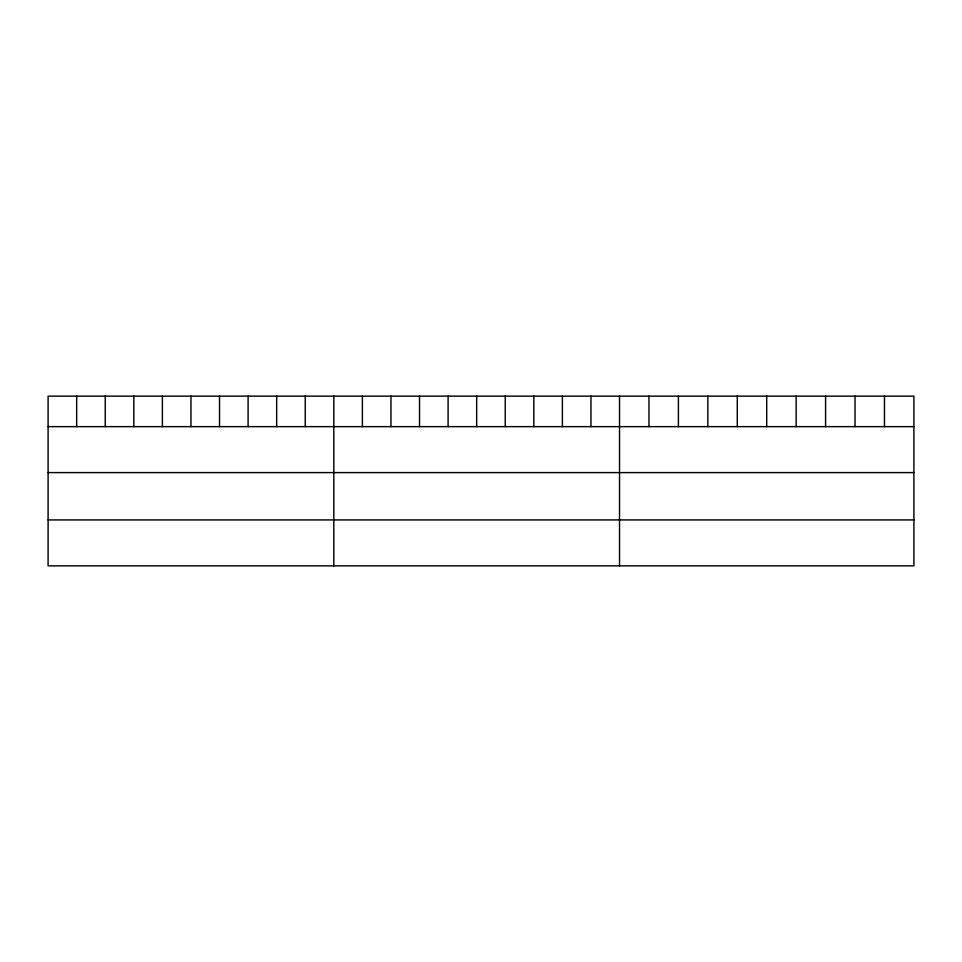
<?xml version="1.0" encoding="UTF-8"?>
<svg xmlns="http://www.w3.org/2000/svg" width="962" height="962" viewBox="0 0 962 962"><rect width="100%" height="100%" fill="white"/><g stroke="black" fill="none" stroke-linecap="round" stroke-linejoin="round"><path stroke-width="1.44" d="M913.9 426.647L913.9 565.86L48.1 565.86L48.1 396.14L913.9 396.14L913.9 426.647L48.1 426.647M48.1 472.595L913.9 472.595M48.1 519.925L913.9 519.925M884.463 396.14L884.463 426.647M855.026 396.14L855.026 426.647M825.588 396.14L825.588 426.647M796.151 396.14L796.151 426.647M766.714 396.14L766.714 426.647M737.277 396.14L737.277 426.647M707.84 396.14L707.84 426.647M678.402 396.14L678.402 426.647M648.965 396.14L648.965 426.647M619.528 396.14L619.528 565.86M590.957 396.14L590.957 426.647M562.385 396.14L562.385 426.647M533.814 396.14L533.814 426.647M505.242 396.14L505.242 426.647M476.671 396.14L476.671 426.647M448.1 396.14L448.1 426.647M419.528 396.14L419.528 426.647M390.957 396.14L390.957 426.647M362.385 396.14L362.385 426.647M333.814 396.14L333.814 565.86M305.243 396.14L305.243 426.647M276.671 396.14L276.671 426.647M248.1 396.14L248.1 426.647M219.528 396.14L219.528 426.647M190.957 396.14L190.957 426.647M162.386 396.14L162.386 426.647M133.814 396.14L133.814 426.647M105.243 396.14L105.243 426.647M76.671 396.14L76.671 426.647"/></g></svg>
